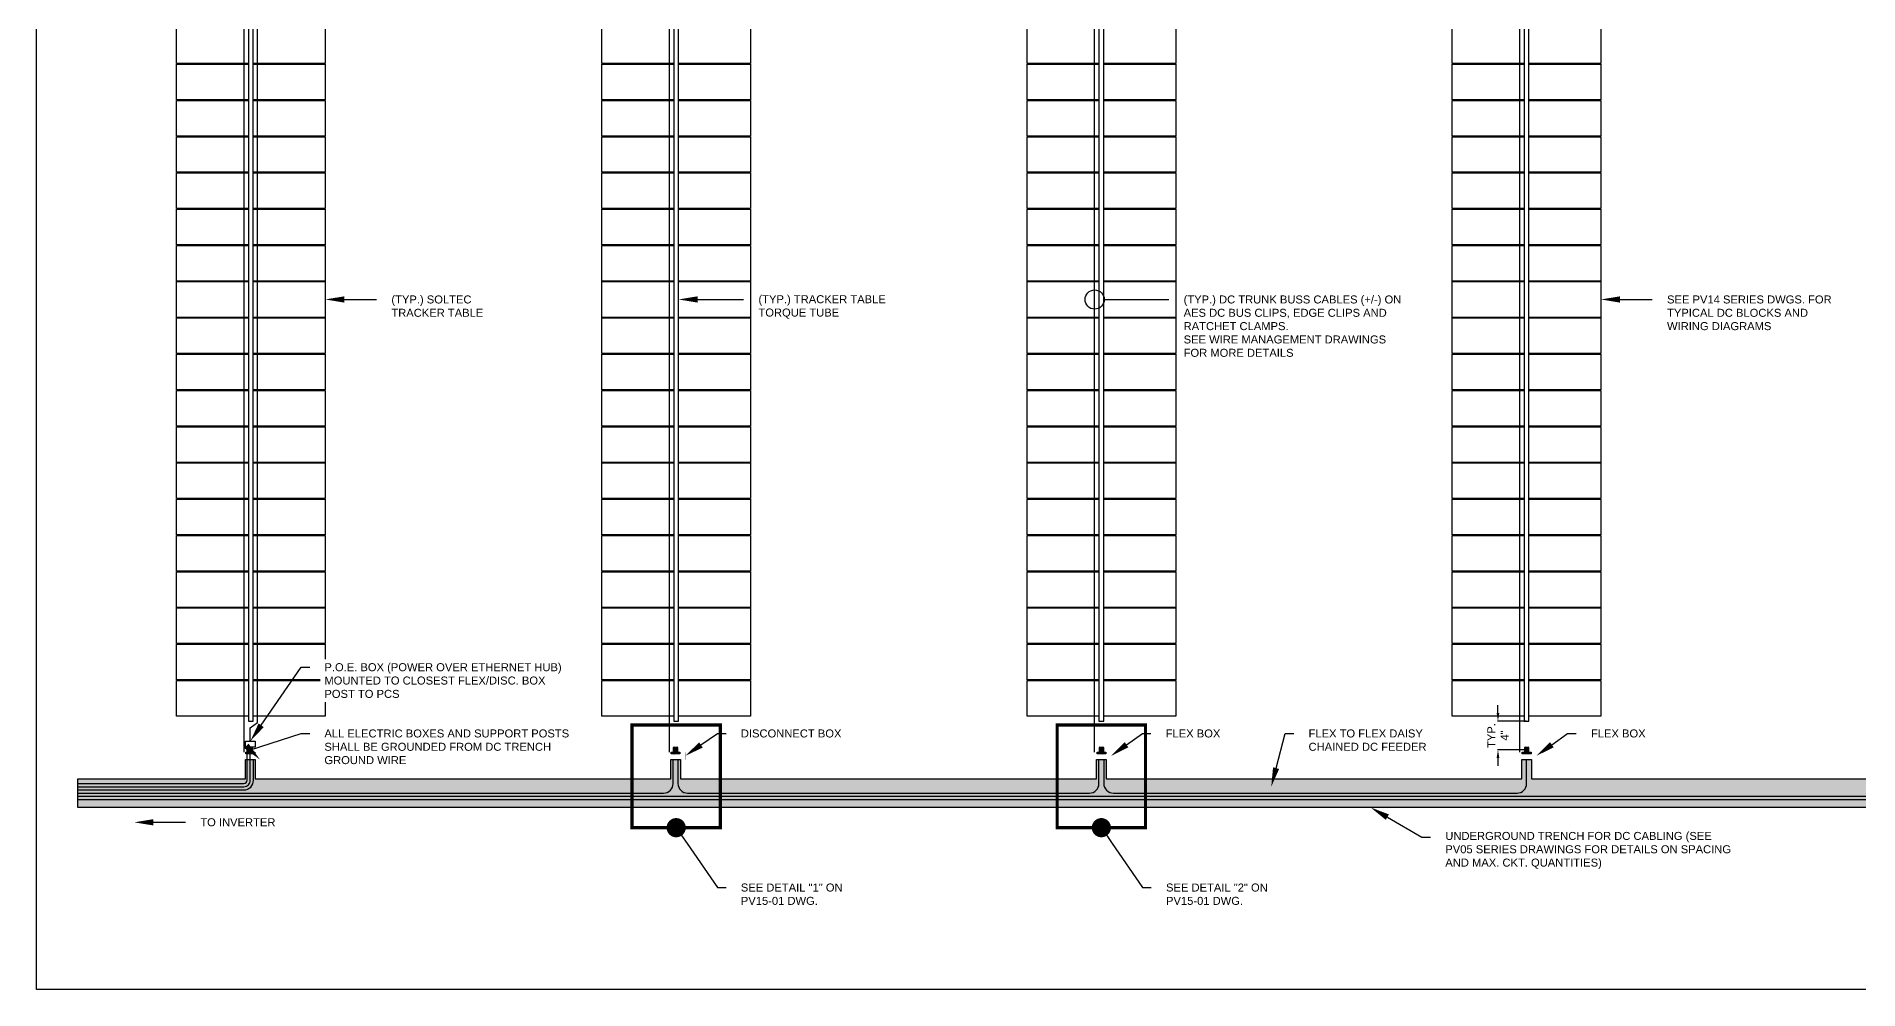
# Model space of a CAD drawing. Header units: feet. Extents: x -12372 to 90117, y -14865 to 4121.
# Drawn here: x 445.2 to 672.9, y -35.6 to 83.5 of the extents above; entities that cross this region are included whole.
import ezdxf
from ezdxf import colors
from ezdxf.entities.mleader import LeaderData, LeaderLine
from ezdxf.lldxf.tags import DXFTag
from ezdxf.math import Vec2, Vec3

# ---------------------------------------------------------------- set-up
doc = ezdxf.new("R2010")
doc.units = ezdxf.units.FT
doc.header["$MEASUREMENT"] = 0
doc.linetypes.add('PHANTOM2', pattern=[1.25, 0.625, -0.125, 0.125, -0.125, 0.125, -0.125])
for name, color, linetype in [('E-CABL-208V', 1, '208V_BRANCH'), ('E-CABL-CAT6', 120, 'CAT6_CABLE'), ('E-CABL-DF', 10, 'DF_CABLE'), ('E-CABL-DT', 30, 'DC TRUNK FEEDER'), ('E-CABL-FO-6_STND', 120, 'FIBER_OPTIC_6 STRAND'), ('E-COMB-BOX', 41, 'Continuous'), ('E-PWR-OVR-ENET', 30, 'Continuous'), ('E-TREN', 6, 'Continuous'), ('E-TREN-HATCH', 254, 'Continuous'), ('G-ANNO-TEXT', 1, 'Continuous'), ('G-DETL-LINE', 153, 'PHANTOM2'), ('G-TEXT', 7, 'Continuous'), ('PVcase PV Modules (full frames)', 142, 'Continuous'), ('S-BOLT', 93, 'Continuous'), ('S-STEL-ANGL', 3, 'Continuous')]:
    doc.layers.add(name, color=color, linetype=linetype)
doc.styles.add('NEI-A', font='arial.ttf')
doc.styles.get("Standard").update_dxf_attribs({"font": 'arial.ttf'})
doc.linetypes.add('208V_BRANCH', pattern='A,1,-0.2,["208V",Standard,S=0.1,R=0,X=-0.1,Y=-0.05],-0.3', length=1.5)
doc.linetypes.add('CAT6_CABLE', pattern='A,1,-0.12,["CAT6",Standard,S=0.1,R=0,X=-0.08,Y=-0.05],-0.3', length=1.42)
tags = doc.linetypes.add('DC TRUNK FEEDER', pattern='A,0.5,-0.2,["DT",Standard,S=0.1,R=0,X=-0.1,Y=-0.05],-0.2', length=0.9).pattern_tags.tags
tags[6] = DXFTag(74, 10)
doc.linetypes.add('DF_CABLE', pattern='A,1,-0.2,["DF",Standard,S=0.1,R=0,X=-0.1,Y=-0.05],-0.2', length=1.4)
doc.linetypes.add('FIBER_OPTIC_6 STRAND', pattern='A,0.2,-0.05,0,-0.05,0.2,-0.15,["FO",Standard,S=0.1,R=0,X=-0.04,Y=-0.05],-0.25,0.2,-0.05,0,-0.05', length=1.2)
doc.dimstyles.new('NEI-A', dxfattribs={"dimtxt": 0.1, "dimasz": 0.125, "dimexe": 0.0625, "dimexo": 0.0625, "dimgap": 0.0625, "dimtad": 0, "dimtih": 1, "dimtoh": 1, "dimdec": 4, "dimzin": 3, "dimdsep": 46, "dimlunit": 4, "dimtxsty": 'NEI-A', "dimcen": 0, "dimadec": 0, "dimazin": 0, "dimtfac": 0.75, "dimtdec": 4, "dimtofl": 0, "dimtmove": 0, "dimatfit": 3, "dimfxl": 1, "dimfrac": 1, "dimtolj": 1, "dimtzin": 0, "dimarcsym": 0})

# ---------------------------------------------------------------- blocks, each defined once
blk = doc.blocks.new('BracketAngle_BottomView')
for p, q in [((81.5, 214.5), (70.5, 214.5)), ((72.4, 214.5), (72.4, 214.4)), ((74.4, 214.5), (74.4, 214.4)), ((77.7, 214.5), (77.7, 214.4)), ((79.7, 214.5), (79.7, 214.4))]:
    blk.add_line(p, q)
for points in [[(70.5, 216.4), (81.5, 216.4), (81.5, 214.4), (70.5, 214.4)], [(71.7, 215.7), (71.9, 215.4), (71.7, 215.1), (71.4, 215.1), (71.2, 215.4), (71.4, 215.7)], [(80.4, 215.7), (80.2, 215.4), (80.4, 215.1), (80.7, 215.1), (80.9, 215.4), (80.7, 215.7)]]:
    blk.add_lwpolyline(points, close=True)
for centre in [(71.5, 215.4), (80.5, 215.4)]:
    blk.add_circle(centre, 0.2)
blk = doc.blocks.new('HT72-18X (2x39)')
for points in [[(49971.08, 17289.69), (49971.08, 17293.41), (49978.57, 17293.41), (49978.57, 17289.69), (49971.08, 17289.69)], [(49978.57, 17293.93), (49978.57, 17143.99), (49979.06, 17143.99), (49979.06, 17293.93), (49978.57, 17293.93)], [(49979.06, 17289.69), (49979.06, 17293.41), (49986.56, 17293.41), (49986.56, 17289.69), (49979.06, 17289.69)], [(49971.08, 17285.91), (49971.08, 17289.63), (49978.57, 17289.63), (49978.57, 17285.91), (49971.08, 17285.91)], [(49979.06, 17285.91), (49979.06, 17289.63), (49986.56, 17289.63), (49986.56, 17285.91), (49979.06, 17285.91)], [(49971.08, 17282.14), (49971.08, 17285.86), (49978.57, 17285.86), (49978.57, 17282.14), (49971.08, 17282.14)], [(49979.06, 17282.14), (49979.06, 17285.86), (49986.56, 17285.86), (49986.56, 17282.14), (49979.06, 17282.14)], [(49971.08, 17278.36), (49971.08, 17282.08), (49978.57, 17282.08), (49978.57, 17278.36), (49971.08, 17278.36)], [(49979.06, 17278.36), (49979.06, 17282.08), (49986.56, 17282.08), (49986.56, 17278.36), (49979.06, 17278.36)], [(49971.08, 17274.59), (49971.08, 17278.3), (49978.57, 17278.3), (49978.57, 17274.59), (49971.08, 17274.59)], [(49979.06, 17274.59), (49979.06, 17278.3), (49986.56, 17278.3), (49986.56, 17274.59), (49979.06, 17274.59)], [(49971.08, 17270.81), (49971.08, 17274.53), (49978.57, 17274.53), (49978.57, 17270.81), (49971.08, 17270.81)], [(49979.06, 17270.81), (49979.06, 17274.53), (49986.56, 17274.53), (49986.56, 17270.81), (49979.06, 17270.81)], [(49971.08, 17267.03), (49971.08, 17270.75), (49978.57, 17270.75), (49978.57, 17267.03), (49971.08, 17267.03)], [(49979.06, 17267.03), (49979.06, 17270.75), (49986.56, 17270.75), (49986.56, 17267.03), (49979.06, 17267.03)], [(49971.08, 17263.26), (49971.08, 17266.97), (49978.57, 17266.97), (49978.57, 17263.26), (49971.08, 17263.26)], [(49979.06, 17263.26), (49979.06, 17266.97), (49986.56, 17266.97), (49986.56, 17263.26), (49979.06, 17263.26)], [(49971.08, 17259.48), (49971.08, 17263.2), (49978.57, 17263.2), (49978.57, 17259.48), (49971.08, 17259.48)], [(49979.06, 17259.48), (49979.06, 17263.2), (49986.56, 17263.2), (49986.56, 17259.48), (49979.06, 17259.48)], [(49971.08, 17255.7), (49971.08, 17259.42), (49978.57, 17259.42), (49978.57, 17255.7), (49971.08, 17255.7)], [(49979.06, 17255.7), (49979.06, 17259.42), (49986.56, 17259.42), (49986.56, 17255.7), (49979.06, 17255.7)], [(49971.08, 17251.93), (49971.08, 17255.65), (49978.57, 17255.65), (49978.57, 17251.93), (49971.08, 17251.93)], [(49979.06, 17251.93), (49979.06, 17255.65), (49986.56, 17255.65), (49986.56, 17251.93), (49979.06, 17251.93)], [(49971.08, 17248.15), (49971.08, 17251.87), (49978.57, 17251.87), (49978.57, 17248.15), (49971.08, 17248.15)], [(49979.06, 17248.15), (49979.06, 17251.87), (49986.56, 17251.87), (49986.56, 17248.15), (49979.06, 17248.15)], [(49971.08, 17244.38), (49971.08, 17248.09), (49978.57, 17248.09), (49978.57, 17244.38), (49971.08, 17244.38)], [(49979.06, 17244.38), (49979.06, 17248.09), (49986.56, 17248.09), (49986.56, 17244.38), (49979.06, 17244.38)], [(49971.08, 17240.6), (49971.08, 17244.32), (49978.57, 17244.32), (49978.57, 17240.6), (49971.08, 17240.6)], [(49979.06, 17240.6), (49979.06, 17244.32), (49986.56, 17244.32), (49986.56, 17240.6), (49979.06, 17240.6)], [(49971.08, 17236.82), (49971.08, 17240.54), (49978.57, 17240.54), (49978.57, 17236.82), (49971.08, 17236.82)], [(49979.06, 17236.82), (49979.06, 17240.54), (49986.56, 17240.54), (49986.56, 17236.82), (49979.06, 17236.82)], [(49971.08, 17233.05), (49971.08, 17236.76), (49978.57, 17236.76), (49978.57, 17233.05), (49971.08, 17233.05)], [(49979.06, 17233.05), (49979.06, 17236.76), (49986.56, 17236.76), (49986.56, 17233.05), (49979.06, 17233.05)], [(49971.08, 17229.27), (49971.08, 17232.99), (49978.57, 17232.99), (49978.57, 17229.27), (49971.08, 17229.27)], [(49979.06, 17229.27), (49979.06, 17232.99), (49986.56, 17232.99), (49986.56, 17229.27), (49979.06, 17229.27)], [(49971.08, 17225.49), (49971.08, 17229.21), (49978.57, 17229.21), (49978.57, 17225.49), (49971.08, 17225.49)], [(49979.06, 17225.49), (49979.06, 17229.21), (49986.56, 17229.21), (49986.56, 17225.49), (49979.06, 17225.49)], [(49971.08, 17221.72), (49971.08, 17225.44), (49978.57, 17225.44), (49978.57, 17221.72), (49971.08, 17221.72)], [(49979.06, 17221.72), (49979.06, 17225.44), (49986.56, 17225.44), (49986.56, 17221.72), (49979.06, 17221.72)], [(49971.08, 17216.26), (49971.08, 17219.98), (49978.57, 17219.98), (49978.57, 17216.26), (49971.08, 17216.26)], [(49979.06, 17216.26), (49979.06, 17219.98), (49986.56, 17219.98), (49986.56, 17216.26), (49979.06, 17216.26)], [(49971.08, 17212.49), (49971.08, 17216.2), (49978.57, 17216.2), (49978.57, 17212.49), (49971.08, 17212.49)], [(49979.06, 17212.49), (49979.06, 17216.2), (49986.56, 17216.2), (49986.56, 17212.49), (49979.06, 17212.49)], [(49971.08, 17208.71), (49971.08, 17212.43), (49978.57, 17212.43), (49978.57, 17208.71), (49971.08, 17208.71)], [(49979.06, 17208.71), (49979.06, 17212.43), (49986.56, 17212.43), (49986.56, 17208.71), (49979.06, 17208.71)], [(49971.08, 17204.93), (49971.08, 17208.65), (49978.57, 17208.65), (49978.57, 17204.93), (49971.08, 17204.93)], [(49979.06, 17204.93), (49979.06, 17208.65), (49986.56, 17208.65), (49986.56, 17204.93), (49979.06, 17204.93)], [(49971.08, 17201.16), (49971.08, 17204.87), (49978.57, 17204.87), (49978.57, 17201.16), (49971.08, 17201.16)], [(49979.06, 17201.16), (49979.06, 17204.87), (49986.56, 17204.87), (49986.56, 17201.16), (49979.06, 17201.16)], [(49971.08, 17197.38), (49971.08, 17201.1), (49978.57, 17201.1), (49978.57, 17197.38), (49971.08, 17197.38)], [(49979.06, 17197.38), (49979.06, 17201.1), (49986.56, 17201.1), (49986.56, 17197.38), (49979.06, 17197.38)], [(49971.08, 17193.6), (49971.08, 17197.32), (49978.57, 17197.32), (49978.57, 17193.6), (49971.08, 17193.6)], [(49979.06, 17193.6), (49979.06, 17197.32), (49986.56, 17197.32), (49986.56, 17193.6), (49979.06, 17193.6)], [(49971.08, 17189.83), (49971.08, 17193.55), (49978.57, 17193.55), (49978.57, 17189.83), (49971.08, 17189.83)], [(49979.06, 17189.83), (49979.06, 17193.55), (49986.56, 17193.55), (49986.56, 17189.83), (49979.06, 17189.83)], [(49971.08, 17186.05), (49971.08, 17189.77), (49978.57, 17189.77), (49978.57, 17186.05), (49971.08, 17186.05)], [(49979.06, 17186.05), (49979.06, 17189.77), (49986.56, 17189.77), (49986.56, 17186.05), (49979.06, 17186.05)], [(49971.08, 17182.28), (49971.08, 17185.99), (49978.57, 17185.99), (49978.57, 17182.28), (49971.08, 17182.28)], [(49979.06, 17182.28), (49979.06, 17185.99), (49986.56, 17185.99), (49986.56, 17182.28), (49979.06, 17182.28)], [(49971.08, 17178.5), (49971.08, 17182.22), (49978.57, 17182.22), (49978.57, 17178.5), (49971.08, 17178.5)], [(49979.06, 17178.5), (49979.06, 17182.22), (49986.56, 17182.22), (49986.56, 17178.5), (49979.06, 17178.5)], [(49971.08, 17174.72), (49971.08, 17178.44), (49978.57, 17178.44), (49978.57, 17174.72), (49971.08, 17174.72)], [(49979.06, 17174.72), (49979.06, 17178.44), (49986.56, 17178.44), (49986.56, 17174.72), (49979.06, 17174.72)], [(49971.08, 17170.95), (49971.08, 17174.66), (49978.57, 17174.66), (49978.57, 17170.95), (49971.08, 17170.95)], [(49979.06, 17170.95), (49979.06, 17174.66), (49986.56, 17174.66), (49986.56, 17170.95), (49979.06, 17170.95)], [(49971.08, 17167.17), (49971.08, 17170.89), (49978.57, 17170.89), (49978.57, 17167.17), (49971.08, 17167.17)], [(49979.06, 17167.17), (49979.06, 17170.89), (49986.56, 17170.89), (49986.56, 17167.17), (49979.06, 17167.17)], [(49971.08, 17163.39), (49971.08, 17167.11), (49978.57, 17167.11), (49978.57, 17163.39), (49971.08, 17163.39)], [(49979.06, 17163.39), (49979.06, 17167.11), (49986.56, 17167.11), (49986.56, 17163.39), (49979.06, 17163.39)], [(49971.08, 17159.62), (49971.08, 17163.34), (49978.57, 17163.34), (49978.57, 17159.62), (49971.08, 17159.62)], [(49979.06, 17159.62), (49979.06, 17163.34), (49986.56, 17163.34), (49986.56, 17159.62), (49979.06, 17159.62)], [(49971.08, 17155.84), (49971.08, 17159.56), (49978.57, 17159.56), (49978.57, 17155.84), (49971.08, 17155.84)], [(49979.06, 17155.84), (49979.06, 17159.56), (49986.56, 17159.56), (49986.56, 17155.84), (49979.06, 17155.84)], [(49971.08, 17152.07), (49971.08, 17155.78), (49978.57, 17155.78), (49978.57, 17152.07), (49971.08, 17152.07)], [(49979.06, 17152.07), (49979.06, 17155.78), (49986.56, 17155.78), (49986.56, 17152.07), (49979.06, 17152.07)], [(49971.08, 17148.29), (49971.08, 17152.01), (49978.57, 17152.01), (49978.57, 17148.29), (49971.08, 17148.29)], [(49979.06, 17148.29), (49979.06, 17152.01), (49986.56, 17152.01), (49986.56, 17148.29), (49979.06, 17148.29)], [(49971.08, 17144.51), (49971.08, 17148.23), (49978.57, 17148.23), (49978.57, 17144.51), (49971.08, 17144.51)], [(49979.06, 17144.51), (49979.06, 17148.23), (49986.56, 17148.23), (49986.56, 17144.51), (49979.06, 17144.51)]]:
    blk.add_lwpolyline(points)
blk = doc.blocks.new('*D46')
at = {"layer": 'Defpoints', "color": 0, "transparency": 16777216}
for p in [(631.46, -2.07), (627.88, -5.67), (631.47, -5.67)]:
    blk.add_point(p, dxfattribs=at)
at = {"layer": 'G-ANNO-TEXT', "color": 0, "lineweight": -2, "transparency": 16777216}
for p, q in [((631.4, -2.07), (627.82, -2.07)), ((627.88, -1.07), (627.88, -0.07)), ((631.4, -5.67), (627.82, -5.67)), ((627.88, -6.67), (627.88, -7.67))]:
    blk.add_line(p, q, dxfattribs=at)
at = {"layer": 'G-ANNO-TEXT', "color": 0, "transparency": 16777216}
for points in [[(627.71, -1.07), (628.05, -1.07), (627.88, -2.07)], [(627.71, -6.67), (628.05, -6.67), (627.88, -5.67)]]:
    blk.add_solid(points, dxfattribs=at)
at = {"layer": 'G-ANNO-TEXT', "color": 0, "transparency": 16777216, "insert": (627.88, -3.87), "char_height": 1, "attachment_point": 5, "rotation": 90, "style": 'NEI-A'}
blk.add_mtext('\\A1;TYP.\\P4"', dxfattribs=at)
blk = doc.blocks.new('_DotBlank')
at = {"color": 0, "linetype": 'ByBlock', "lineweight": -2}
blk.add_line((-0.5, 0), (-1, 0), dxfattribs=at)
blk.add_circle((0, 0), 0.5, dxfattribs=at)
blk = doc.blocks.new('_Dot')
at = {"color": 0, "linetype": 'ByBlock', "lineweight": -2}
blk.add_line((-0.5, 0), (-1, 0), dxfattribs=at)
at = {"color": 0, "linetype": 'ByBlock', "const_width": 0.5}
blk.add_lwpolyline([(-0.25, 0, 1), (0.25, 0, 1)], format="xyb", close=True, dxfattribs=at)
blk = doc.blocks.new('*U43')
at = {"layer": 'Defpoints'}
blk.add_lwpolyline([(0, 20.5), (31.005, 20.5), (31.005, 0), (0, 0)], close=True, dxfattribs=at)

msp = doc.modelspace()

# ---------------------------------------------------------------- hatches: boundary and pattern name
at = {"layer": 'E-TREN-HATCH'}
h = msp.add_hatch(color=256, dxfattribs=at)
h.dxf.hatch_style = 1
h.paths.add_polyline_path([(776.86, -9.27), (738.33, -9.27), (738.33, -6.87), (737.13, -6.87), (737.13, -9.27), (685.19, -9.27), (685.19, -6.87), (683.99, -6.87), (683.99, -9.27), (632.06, -9.27), (632.06, -6.87), (630.86, -6.87), (630.86, -9.27), (578.92, -9.27), (578.92, -6.87), (577.72, -6.87), (577.72, -9.27), (525.71, -9.27), (525.71, -6.87), (524.51, -6.87), (524.51, -9.27), (472.57, -9.27), (472.57, -6.87), (471.37, -6.87), (471.37, -9.27), (450.41, -9.27), (450.41, -12.87), (776.86, -12.87)])
at = {"layer": 'S-BOLT'}
h = msp.add_hatch(dxfattribs=at)
h.set_pattern_fill('ANSI31', color=256, scale=0.1)
h.set_pattern_definition([(45, (469.82329, -12.7723), (-0.008838835, 0.008838835), [])])
h.paths.add_polyline_path([(472.22, -5.63), (472.17, -5.63), (472.17, -5.96), (472.22, -5.96)])
h.paths.add_polyline_path([(472.22, -6.04), (472.17, -6.04), (472.17, -6.15), (472.22, -6.15)])
h.paths.add_polyline_path([(471.78, -6.04), (471.73, -6.04), (471.73, -6.15), (471.78, -6.15)])
h.paths.add_polyline_path([(471.73, -5.63), (471.73, -5.96), (471.78, -5.96), (471.78, -5.63)])
h = msp.add_hatch(dxfattribs=at)
h.set_pattern_fill('ANSI31', color=256, scale=0.1)
h.set_pattern_definition([(45, (522.95929, -12.7723), (-0.008838835, 0.008838835), [])])
h.paths.add_polyline_path([(525.35, -5.63), (525.3, -5.63), (525.3, -5.96), (525.35, -5.96)])
h.paths.add_polyline_path([(525.35, -6.04), (525.3, -6.04), (525.3, -6.15), (525.35, -6.15)])
h.paths.add_polyline_path([(524.92, -6.04), (524.87, -6.04), (524.87, -6.15), (524.92, -6.15)])
h.paths.add_polyline_path([(524.87, -5.63), (524.87, -5.96), (524.92, -5.96), (524.92, -5.63)])
h = msp.add_hatch(dxfattribs=at)
h.set_pattern_fill('ANSI31', color=256, scale=0.1)
h.set_pattern_definition([(45, (576.172926, -12.7723), (-0.008838835, 0.008838835), [])])
h.paths.add_polyline_path([(578.57, -5.63), (578.52, -5.63), (578.52, -5.96), (578.57, -5.96)])
h.paths.add_polyline_path([(578.57, -6.04), (578.52, -6.04), (578.52, -6.15), (578.57, -6.15)])
h.paths.add_polyline_path([(578.13, -6.04), (578.08, -6.04), (578.08, -6.15), (578.13, -6.15)])
h.paths.add_polyline_path([(578.08, -5.63), (578.08, -5.96), (578.13, -5.96), (578.13, -5.63)])
h = msp.add_hatch(dxfattribs=at)
h.set_pattern_fill('ANSI31', color=256, scale=0.1)
h.set_pattern_definition([(45, (629.308926, -12.7723), (-0.008838835, 0.008838835), [])])
h.paths.add_polyline_path([(631.7, -5.63), (631.65, -5.63), (631.65, -5.96), (631.7, -5.96)])
h.paths.add_polyline_path([(631.7, -6.04), (631.65, -6.04), (631.65, -6.15), (631.7, -6.15)])
h.paths.add_polyline_path([(631.27, -6.04), (631.22, -6.04), (631.22, -6.15), (631.27, -6.15)])
h.paths.add_polyline_path([(631.22, -5.63), (631.22, -5.96), (631.27, -5.96), (631.27, -5.63)])

# ---------------------------------------------------------------- linework, layer by layer
at = {"layer": 'E-CABL-208V', "flags": 128}
msp.add_lwpolyline([(450.41, -9.87), (471.17, -9.87, 0.414214), (471.57, -9.47), (471.57, -5.32)], format="xyb", dxfattribs=at)
at = {"layer": 'E-CABL-DF', "ltscale": 0.5, "flags": 128}
for points in [[(450.41, -11.07), (523.61, -11.07, 0.414214), (524.81, -9.87), (524.81, -6.87)], [(450.41, -10.67), (471.17, -10.67, 0.414214), (472.37, -9.47), (472.37, -6.87)]]:
    msp.add_lwpolyline(points, format="xyb", dxfattribs=at)
at = {"layer": 'E-CABL-DT'}
for points in [[(471.21, -5.97), (471.21, 177.23)], [(524.35, -5.97), (524.35, 177.23)], [(577.48, -5.97), (577.48, 177.23)], [(630.62, -5.97), (630.62, 177.23)]]:
    msp.add_lwpolyline(points, dxfattribs=at)
at = {"layer": 'E-CABL-FO-6_STND', "ltscale": 0.85, "flags": 128}
msp.add_lwpolyline([(450.41, -10.27), (471.17, -10.27, 0.414214), (471.97, -9.47), (471.97, -5.32)], format="xyb", dxfattribs=at)
at = {"layer": 'E-COMB-BOX', "const_width": 0.005}
for points in [[(470.77, -5.97), (470.77, -6.87), (473.17, -6.87), (473.17, -5.97)], [(473.17, -5.97), (470.77, -5.97)], [(470.77, -6.77), (473.17, -6.77)], [(523.91, -5.97), (523.91, -6.87), (526.31, -6.87), (526.31, -5.97)], [(526.31, -5.97), (523.91, -5.97)], [(523.91, -6.77), (526.31, -6.77)], [(577.12, -5.97), (577.12, -6.87), (579.52, -6.87), (579.52, -5.97)], [(579.52, -5.97), (577.12, -5.97)], [(577.12, -6.77), (579.52, -6.77)], [(630.26, -5.97), (630.26, -6.87), (632.66, -6.87), (632.66, -5.97)], [(632.66, -5.97), (630.26, -5.97)], [(630.26, -6.77), (632.66, -6.77)]]:
    msp.add_lwpolyline(points, dxfattribs=at)
at = {"layer": 'E-TREN'}
msp.add_lwpolyline([(776.86, -12.87), (450.41, -12.87), (450.41, -9.27), (471.37, -9.27), (471.37, -6.87), (472.57, -6.87), (472.57, -9.27), (524.51, -9.27), (524.51, -6.87), (525.71, -6.87), (525.71, -9.27), (577.72, -9.27), (577.72, -6.87), (578.92, -6.87), (578.92, -9.27), (630.86, -9.27), (630.86, -6.87), (632.06, -6.87), (632.06, -9.27), (683.99, -9.27)], dxfattribs=at)
at = {"layer": 'G-TEXT', "flags": 128}
for points in [[(471.79, -5.96), (472.16, -5.96), (472.16, -5.94), (472, -5.94, -0.414214), (471.98, -5.92), (471.98, -5.41, -0.414214), (472, -5.39), (472.16, -5.39), (472.16, -5.37), (471.79, -5.37), (471.79, -5.39), (471.94, -5.39, -0.414214), (471.97, -5.41), (471.97, -5.92, -0.414214), (471.94, -5.94), (471.79, -5.94), (471.79, -5.96)], [(524.92, -5.96), (525.3, -5.96), (525.3, -5.94), (525.14, -5.94, -0.414214), (525.12, -5.92), (525.12, -5.41, -0.414214), (525.14, -5.39), (525.3, -5.39), (525.3, -5.37), (524.92, -5.37), (524.92, -5.39), (525.08, -5.39, -0.414214), (525.1, -5.41), (525.1, -5.92, -0.414214), (525.08, -5.94), (524.92, -5.94), (524.92, -5.96)], [(578.14, -5.96), (578.51, -5.96), (578.51, -5.94), (578.35, -5.94, -0.414214), (578.33, -5.92), (578.33, -5.41, -0.414214), (578.35, -5.39), (578.51, -5.39), (578.51, -5.37), (578.14, -5.37), (578.14, -5.39), (578.29, -5.39, -0.414214), (578.32, -5.41), (578.32, -5.92, -0.414214), (578.29, -5.94), (578.14, -5.94), (578.14, -5.96)], [(631.27, -5.96), (631.65, -5.96), (631.65, -5.94), (631.49, -5.94, -0.414214), (631.47, -5.92), (631.47, -5.41, -0.414214), (631.49, -5.39), (631.65, -5.39), (631.65, -5.37), (631.27, -5.37), (631.27, -5.39), (631.43, -5.39, -0.414214), (631.45, -5.41), (631.45, -5.92, -0.414214), (631.43, -5.94), (631.27, -5.94), (631.27, -5.96)]]:
    msp.add_lwpolyline(points, format="xyb", dxfattribs=at)
at = {"layer": 'S-BOLT'}
for p, q in [((471.68, -6.01), (471.68, -5.97)), ((471.69, -6.04), (471.69, -6.01)), ((471.82, -6.04), (471.69, -6.04)), ((471.75, -6.01), (471.77, -5.99)), ((471.77, -6.01), (471.78, -5.99)), ((471.78, -5.32), (472.17, -5.32)), ((471.78, -5.37), (472.17, -5.37)), ((471.82, -6.04), (471.82, -6.01)), ((472.11, -6.01), (472.11, -5.97)), ((472.13, -6.04), (472.13, -6.01)), ((472.25, -6.04), (472.13, -6.04)), ((472.19, -6.01), (472.21, -5.99)), ((472.21, -6.01), (472.22, -5.99)), ((472.25, -6.04), (472.25, -6.01)), ((524.81, -6.01), (524.81, -5.97)), ((524.83, -6.04), (524.83, -6.01)), ((524.95, -6.04), (524.83, -6.04)), ((524.89, -6.01), (524.91, -5.99)), ((524.91, -6.01), (524.92, -5.99)), ((524.92, -5.32), (525.3, -5.32)), ((524.92, -5.37), (525.3, -5.37)), ((524.95, -6.04), (524.95, -6.01)), ((525.25, -6.01), (525.25, -5.97)), ((525.27, -6.04), (525.27, -6.01)), ((525.39, -6.04), (525.27, -6.04)), ((525.33, -6.01), (525.34, -5.99)), ((525.34, -6.01), (525.36, -5.99)), ((525.39, -6.04), (525.39, -6.01)), ((578.03, -6.01), (578.03, -5.97)), ((578.04, -6.04), (578.04, -6.01)), ((578.17, -6.04), (578.04, -6.04)), ((578.1, -6.01), (578.12, -5.99)), ((578.12, -6.01), (578.13, -5.99)), ((578.13, -5.32), (578.52, -5.32)), ((578.13, -5.37), (578.52, -5.37)), ((578.17, -6.04), (578.17, -6.01)), ((578.46, -6.01), (578.46, -5.97)), ((578.48, -6.04), (578.48, -6.01)), ((578.6, -6.04), (578.48, -6.04)), ((578.54, -6.01), (578.56, -5.99)), ((578.56, -6.01), (578.57, -5.99)), ((578.6, -6.04), (578.6, -6.01)), ((631.16, -6.01), (631.16, -5.97)), ((631.18, -6.04), (631.18, -6.01)), ((631.3, -6.04), (631.18, -6.04)), ((631.24, -6.01), (631.26, -5.99)), ((631.25, -6.01), (631.27, -5.99)), ((631.27, -5.32), (631.65, -5.32)), ((631.27, -5.37), (631.65, -5.37)), ((631.3, -6.04), (631.3, -6.01)), ((631.6, -6.01), (631.6, -5.97)), ((631.62, -6.04), (631.62, -6.01)), ((631.74, -6.04), (631.62, -6.04)), ((631.68, -6.01), (631.69, -5.99)), ((631.69, -6.01), (631.71, -5.99)), ((631.74, -6.04), (631.74, -6.01))]:
    msp.add_line(p, q, dxfattribs=at)
for points in [[(471.68, -5.97), (471.83, -5.97)], [(471.83, -5.97), (471.83, -6.01), (471.68, -6.01)], [(471.68, -5.99), (471.83, -5.99)], [(471.78, -5.37), (471.78, -5.96), (471.73, -5.96), (471.73, -5.37)], [(471.73, -5.63), (471.78, -5.63)], [(471.78, -6.04), (471.78, -6.15), (471.73, -6.15), (471.73, -6.04)], [(472.11, -5.97), (472.27, -5.97)], [(472.27, -5.97), (472.27, -6.01), (472.11, -6.01)], [(472.11, -5.99), (472.27, -5.99)], [(472.22, -5.37), (472.22, -5.96), (472.17, -5.96), (472.17, -5.37)], [(472.17, -5.63), (472.22, -5.63)], [(472.22, -6.04), (472.22, -6.15), (472.17, -6.15), (472.17, -6.04)], [(524.81, -5.97), (524.97, -5.97)], [(524.97, -5.97), (524.97, -6.01), (524.81, -6.01)], [(524.81, -5.99), (524.97, -5.99)], [(524.92, -5.37), (524.92, -5.96), (524.87, -5.96), (524.87, -5.37)], [(524.87, -5.63), (524.92, -5.63)], [(524.92, -6.04), (524.92, -6.15), (524.87, -6.15), (524.87, -6.04)], [(525.25, -5.97), (525.41, -5.97)], [(525.41, -5.97), (525.41, -6.01), (525.25, -6.01)], [(525.25, -5.99), (525.41, -5.99)], [(525.35, -5.37), (525.35, -5.96), (525.3, -5.96), (525.3, -5.37)], [(525.3, -5.63), (525.35, -5.63)], [(525.35, -6.04), (525.35, -6.15), (525.3, -6.15), (525.3, -6.04)], [(578.03, -5.97), (578.18, -5.97)], [(578.18, -5.97), (578.18, -6.01), (578.03, -6.01)], [(578.03, -5.99), (578.18, -5.99)], [(578.13, -5.37), (578.13, -5.96), (578.08, -5.96), (578.08, -5.37)], [(578.08, -5.63), (578.13, -5.63)], [(578.13, -6.04), (578.13, -6.15), (578.08, -6.15), (578.08, -6.04)], [(578.46, -5.97), (578.62, -5.97)], [(578.62, -5.97), (578.62, -6.01), (578.46, -6.01)], [(578.46, -5.99), (578.62, -5.99)], [(578.57, -5.37), (578.57, -5.96), (578.52, -5.96), (578.52, -5.37)], [(578.52, -5.63), (578.57, -5.63)], [(578.57, -6.04), (578.57, -6.15), (578.52, -6.15), (578.52, -6.04)], [(631.16, -5.97), (631.32, -5.97)], [(631.32, -5.97), (631.32, -6.01), (631.16, -6.01)], [(631.16, -5.99), (631.32, -5.99)], [(631.27, -5.37), (631.27, -5.96), (631.22, -5.96), (631.22, -5.37)], [(631.22, -5.63), (631.27, -5.63)], [(631.27, -6.04), (631.27, -6.15), (631.22, -6.15), (631.22, -6.04)], [(631.6, -5.97), (631.76, -5.97)], [(631.76, -5.97), (631.76, -6.01), (631.6, -6.01)], [(631.6, -5.99), (631.76, -5.99)], [(631.7, -5.37), (631.7, -5.96), (631.65, -5.96), (631.65, -5.37)], [(631.65, -5.63), (631.7, -5.63)], [(631.7, -6.04), (631.7, -6.15), (631.65, -6.15), (631.65, -6.04)]]:
    msp.add_lwpolyline(points, dxfattribs=at)
for centre, start, end in [((471.78, -5.37), 90, 180), ((472.17, -5.37), 0, 90), ((524.92, -5.37), 90, 180), ((525.3, -5.37), 0, 90), ((578.13, -5.37), 90, 180), ((578.52, -5.37), 0, 90), ((631.27, -5.37), 90, 180), ((631.65, -5.37), 0, 90)]:
    msp.add_arc(centre, 0.05, start, end, dxfattribs=at)

# ---------------------------------------------------------------- block references
at = {"layer": 'PVcase PV Modules (full frames)', "color": 144, "true_color": 0x007ca5, "xscale": 1.2, "yscale": 1.2, "zscale": 1.2}
for p in [(-59502.53, -20574.86), (-59449.4, -20574.86), (-59396.26, -20574.86), (-59343.12, -20574.86)]:
    msp.add_blockref('HT72-18X (2x39)', p, dxfattribs=at)
at = {"layer": 'S-STEL-ANGL', "xscale": 0.1, "yscale": 0.1, "zscale": 0.1, "rotation": 180}
for p in [(479.58, 15.48), (532.71, 15.48), (585.93, 15.48), (639.06, 15.48)]:
    msp.add_blockref('BracketAngle_BottomView', p, dxfattribs=at)

# ---------------------------------------------------------------- dimensions: what is measured, and where the dimension line sits
at = {"layer": 'G-ANNO-TEXT'}
dim = msp.add_linear_dim(base=(627.88, -5.67), p1=(631.46, -2.07), p2=(631.47, -5.67), angle=90, text='TYP.\\P<>', dimstyle='NEI-A', override={"dimtxt": 1, "dimasz": 1, "dimdec": 0}, dxfattribs=at)
dim.commit()
dim.dimension.update_dxf_attribs({"geometry": '*D46', "text_midpoint": (627.88, -3.87), "dimtype": 160, "text_rotation": 90})

# ---------------------------------------------------------------- next in the draw order: leaders
ml = msp.add_multileader_mtext('Standard', dxfattribs=at)
ml.set_content('\\pxql,t3.00005;(TYP.) SOLTEC TRACKER TABLE', color=256, style='NEI-A')
ml.set_leader_properties()
ml.build(insert=Vec2(0, 0))
ml.multileader.update_dxf_attribs({"dogleg_length": 3.07, "arrow_head_size": 2.4})
ctx = ml.context
ctx.base_point, ctx.char_height, ctx.arrow_head_size, ctx.landing_gap_size, ctx.plane_origin = Vec3(487.76, 50.64), 1, 2.4, 1.84, Vec3(1430.63, -605.47)
notes = []
notes.append((ctx, [(0, (1, 1, 0), (486.68, 50.64), (1, 0), 1.08, [(1, [(481.34, 50.64)], 0, [])])]))
ctx.mtext.insert, ctx.mtext.width, ctx.mtext.flow_direction = Vec3(489.6, 51.14), 13.7089, 5
ctx.mtext.has_bg_fill, ctx.mtext.bg_color, ctx.mtext.bg_scale_factor, ctx.mtext.bg_transparency, ctx.mtext.use_window_bg_color = 1, -1073741824, 1.5, 0, 1
ml = msp.add_multileader_mtext('Standard', dxfattribs=at)
ml.set_content('\\pxql,t3.00005;(TYP.) TRACKER TABLE TORQUE TUBE', color=256, style='NEI-A')
ml.set_leader_properties()
ml.build(insert=Vec2(0, 0))
ml.multileader.update_dxf_attribs({"dogleg_length": 3.07, "arrow_head_size": 2.4})
ctx = ml.context
ctx.base_point, ctx.char_height, ctx.arrow_head_size, ctx.landing_gap_size, ctx.plane_origin = Vec3(533.62, 50.64), 1, 2.4, 1.84, Vec3(1476.5, -605.47)
notes.append((ctx, [(0, (1, 1, 0), (532.54, 50.64), (1, 0), 1.08, [(1, [(525.48, 50.64)], 0, [])])]))
ctx.mtext.insert, ctx.mtext.width, ctx.mtext.flow_direction = Vec3(535.47, 51.17), 19.0172, 5
ctx.mtext.has_bg_fill, ctx.mtext.bg_color, ctx.mtext.bg_scale_factor, ctx.mtext.bg_transparency, ctx.mtext.use_window_bg_color = 1, -1073741824, 1.5, 0, 1
ml = msp.add_multileader_mtext('Standard', dxfattribs=at)
ml.set_content('\\pxql,t3.00005;(TYP.) DC TRUNK BUSS CABLES (+/-) ON AES DC BUS CLIPS, EDGE CLIPS AND RATCHET CLAMPS.\\PSEE WIRE MANAGEMENT DRAWINGS FOR MORE DETAILS', color=256, style='NEI-A')
ml.set_leader_properties()
ml.set_arrow_properties(name='DOTBLANK')
ml.build(insert=Vec2(0, 0))
ml.multileader.update_dxf_attribs({"dogleg_length": 3.07, "arrow_head_size": 2.4})
ctx = ml.context
ctx.base_point, ctx.char_height, ctx.arrow_head_size, ctx.landing_gap_size, ctx.plane_origin = Vec3(586.76, 50.64), 1, 2.4, 1.84, Vec3(1529.63, -605.47)
notes.append((ctx, [(0, (1, 1, 0), (585.68, 50.64), (1, 0), 1.08, [(1, [(577.48, 50.63)], 0, [])])]))
ctx.mtext.insert, ctx.mtext.width, ctx.mtext.flow_direction = Vec3(588.6, 51.14), 27.6349, 5
ctx.mtext.has_bg_fill, ctx.mtext.bg_color, ctx.mtext.bg_scale_factor, ctx.mtext.bg_transparency, ctx.mtext.use_window_bg_color = 1, -1073741824, 1.5, 0, 1
ml = msp.add_multileader_mtext('Standard', dxfattribs=at)
ml.set_content('\\pxql,t3.00005;SEE PV14 SERIES DWGS. FOR TYPICAL DC BLOCKS AND WIRING DIAGRAMS ', color=256, style='NEI-A')
ml.set_leader_properties()
ml.build(insert=Vec2(0, 0))
ml.multileader.update_dxf_attribs({"dogleg_length": 3.07, "arrow_head_size": 2.4})
ctx = ml.context
ctx.base_point, ctx.char_height, ctx.arrow_head_size, ctx.landing_gap_size, ctx.plane_origin = Vec3(647.16, 50.64), 1, 2.4, 1.84, Vec3(1590.04, -605.47)
notes.append((ctx, [(0, (1, 1, 0), (646.08, 50.64), (1, 0), 1.08, [(1, [(640.75, 50.64)], 0, [])])]))
ctx.mtext.insert, ctx.mtext.width, ctx.mtext.flow_direction = Vec3(649.01, 51.14), 21.0701, 5
ctx.mtext.has_bg_fill, ctx.mtext.bg_color, ctx.mtext.bg_scale_factor, ctx.mtext.bg_transparency, ctx.mtext.use_window_bg_color = 1, -1073741824, 1.5, 0, 1
ml = msp.add_multileader_mtext('Standard', dxfattribs=at)
ml.set_content('\\pxql,t3.00005;DISCONNECT BOX', color=256, style='NEI-A')
ml.set_leader_properties()
ml.build(insert=Vec2(0, 0))
ml.multileader.update_dxf_attribs({"dogleg_length": 3.07, "arrow_head_size": 2.4})
ctx = ml.context
ctx.base_point, ctx.char_height, ctx.arrow_head_size, ctx.landing_gap_size, ctx.plane_origin = Vec3(531.43, -3.62), 1, 2.4, 1.84, Vec3(1490.39, -669.19)
notes.append((ctx, [(0, (1, 1, 0), (530.35, -3.62), (1, 0), 1.08, [(1, [(526.31, -6.42)], 0, [])])]))
ctx.mtext.insert, ctx.mtext.width, ctx.mtext.flow_direction = Vec3(533.27, -3.11), 15.0906, 5
ctx.mtext.has_bg_fill, ctx.mtext.bg_color, ctx.mtext.bg_scale_factor, ctx.mtext.bg_transparency, ctx.mtext.use_window_bg_color = 1, -1073741824, 1.5, 0, 1
ml = msp.add_multileader_mtext('Standard', dxfattribs=at)
ml.set_content('\\pxql,t3.00005;FLEX BOX', color=256, style='NEI-A')
ml.set_leader_properties()
ml.build(insert=Vec2(0, 0))
ml.multileader.update_dxf_attribs({"dogleg_length": 3.07, "arrow_head_size": 2.4})
ctx = ml.context
ctx.base_point, ctx.char_height, ctx.arrow_head_size, ctx.landing_gap_size, ctx.plane_origin = Vec3(584.52, -3.62), 1, 2.4, 1.84, Vec3(1543.6, -669.19)
notes.append((ctx, [(0, (1, 1, 0), (583.44, -3.62), (1, 0), 1.08, [(1, [(579.52, -6.42)], 0, [])])]))
ctx.mtext.insert, ctx.mtext.width, ctx.mtext.flow_direction = Vec3(586.36, -3.11), 8.2, 5
ctx.mtext.has_bg_fill, ctx.mtext.bg_color, ctx.mtext.bg_scale_factor, ctx.mtext.bg_transparency, ctx.mtext.use_window_bg_color = 1, -1073741824, 1.5, 0, 1
ml = msp.add_multileader_mtext('Standard', dxfattribs=at)
ml.set_content('\\pxql,t3.00005;TO INVERTER', color=256, style='NEI-A')
ml.set_leader_properties()
ml.build(insert=Vec2(0, 0))
ml.multileader.update_dxf_attribs({"dogleg_length": 3.07, "arrow_head_size": 2.4})
ctx = ml.context
ctx.base_point, ctx.char_height, ctx.arrow_head_size, ctx.landing_gap_size, ctx.plane_origin = Vec3(463.88, -14.72), 1, 2.4, 1.84, Vec3(1406.75, -670.82)
notes.append((ctx, [(0, (1, 1, 0), (462.8, -14.72), (1, 0), 1.08, [(1, [(457.47, -14.72)], 0, [])])]))
ctx.mtext.insert, ctx.mtext.width, ctx.mtext.flow_direction = Vec3(465.72, -14.21), 11.2606, 5
ctx.mtext.has_bg_fill, ctx.mtext.bg_color, ctx.mtext.bg_scale_factor, ctx.mtext.bg_transparency, ctx.mtext.use_window_bg_color = 1, -1073741824, 1.5, 0, 1
for ctx, leaders in notes:
    for number, flags, end, landing, length, lines in leaders:
        leader = LeaderData()
        leader.index, (leader.has_last_leader_line, leader.has_dogleg_vector, leader.attachment_direction) = number, flags
        leader.last_leader_point, leader.dogleg_vector, leader.dogleg_length = Vec3(end), Vec3(landing), length
        for number, points, colour, breaks in lines:
            line = LeaderLine()
            line.index, line.vertices, line.color, line.breaks = number, Vec3.list(points), colors.encode_raw_color(colour), breaks
            leader.lines.append(line)
        ctx.leaders.append(leader)

# ---------------------------------------------------------------- next in the draw order: linework, layer by layer
at = {"layer": 'E-CABL-DF', "ltscale": 0.5, "flags": 128}
for points in [[(450.41, -11.87), (736.83, -11.87, 0.414214), (738.03, -10.67), (738.03, -6.87)], [(450.41, -11.47), (683.09, -11.47, 0.414214), (684.29, -10.27), (684.29, -6.87)], [(525.41, -6.87), (525.41, -9.87, 0.414214), (526.61, -11.07), (576.82, -11.07, 0.414214), (578.02, -9.87), (578.02, -6.87)], [(578.62, -6.87), (578.62, -9.87, 0.414214), (579.82, -11.07), (630.26, -11.07, 0.414214), (631.46, -9.87), (631.46, -6.87)]]:
    msp.add_lwpolyline(points, format="xyb", dxfattribs=at)
at = {"layer": 'G-DETL-LINE', "const_width": 0.4}
for points in [[(519.67, -2.55), (530.71, -2.55), (530.71, -15.39), (519.67, -15.39)], [(572.8, -2.55), (583.84, -2.55), (583.84, -15.39), (572.8, -15.39)]]:
    msp.add_lwpolyline(points, close=True, dxfattribs=at)

# ---------------------------------------------------------------- next in the draw order: leaders
at = {"layer": 'G-ANNO-TEXT'}
ml = msp.add_multileader_mtext('Standard', dxfattribs=at)
ml.set_content('\\pxql,t3.00005;ALL ELECTRIC BOXES AND SUPPORT POSTS SHALL BE GROUNDED FROM DC TRENCH GROUND WIRE', color=256, style='NEI-A')
ml.set_leader_properties()
ml.build(insert=Vec2(0, 0))
ml.multileader.update_dxf_attribs({"dogleg_length": 3.07, "arrow_head_size": 2.4})
ctx = ml.context
ctx.base_point, ctx.char_height, ctx.arrow_head_size, ctx.landing_gap_size, ctx.plane_origin = Vec3(479.39, -3.62), 1, 2.4, 1.84, Vec3(1438.35, -669.19)
notes = []
notes.append((ctx, [(0, (1, 1, 0), (478.31, -3.62), (1, 0), 1.08, [(0, [(473.17, -6.87), (471.98, -5.67)], 0, [])])]))
ctx.mtext.insert, ctx.mtext.width, ctx.mtext.flow_direction = Vec3(481.23, -3.11), 30.5342, 5
ctx.mtext.has_bg_fill, ctx.mtext.bg_color, ctx.mtext.bg_scale_factor, ctx.mtext.bg_transparency, ctx.mtext.use_window_bg_color = 1, -1073741824, 1.5, 0, 1
ml = msp.add_multileader_mtext('Standard', dxfattribs=at)
ml.set_content('\\pxql,t3.00005;FLEX TO FLEX DAISY CHAINED DC FEEDER', color=256, style='NEI-A')
ml.set_leader_properties()
ml.build(insert=Vec2(0, 0))
ml.multileader.update_dxf_attribs({"dogleg_length": 3.07, "arrow_head_size": 2.4})
ctx = ml.context
ctx.base_point, ctx.char_height, ctx.arrow_head_size, ctx.landing_gap_size, ctx.plane_origin = Vec3(602.36, -3.62), 1, 2.4, 1.84, Vec3(1561.58, -684.84)
notes.append((ctx, [(0, (1, 1, 0), (601.28, -3.62), (1, 0), 1.08, [(1, [(599.55, -10.27)], 0, [])])]))
ctx.mtext.insert, ctx.mtext.width, ctx.mtext.flow_direction = Vec3(604.21, -3.11), 17.6879, 5
ctx.mtext.has_bg_fill, ctx.mtext.bg_color, ctx.mtext.bg_scale_factor, ctx.mtext.bg_transparency, ctx.mtext.use_window_bg_color = 1, -1073741824, 1.5, 0, 1
ml = msp.add_multileader_mtext('Standard', dxfattribs=at)
ml.set_content('\\pxql,t3.00005;FLEX BOX', color=256, style='NEI-A')
ml.set_leader_properties()
ml.build(insert=Vec2(0, 0))
ml.multileader.update_dxf_attribs({"dogleg_length": 3.07, "arrow_head_size": 2.4})
ctx = ml.context
ctx.base_point, ctx.char_height, ctx.arrow_head_size, ctx.landing_gap_size, ctx.plane_origin = Vec3(637.66, -3.62), 1, 2.4, 1.84, Vec3(1596.74, -669.19)
notes.append((ctx, [(0, (1, 1, 0), (636.58, -3.62), (1, 0), 1.08, [(1, [(632.66, -6.42)], 0, [])])]))
ctx.mtext.insert, ctx.mtext.width, ctx.mtext.flow_direction = Vec3(639.5, -3.11), 8.2, 5
ctx.mtext.has_bg_fill, ctx.mtext.bg_color, ctx.mtext.bg_scale_factor, ctx.mtext.bg_transparency, ctx.mtext.use_window_bg_color = 1, -1073741824, 1.5, 0, 1
ml = msp.add_multileader_mtext('Standard', dxfattribs=at)
ml.set_content('\\pxql,t3.00005;UNDERGROUND TRENCH FOR DC CABLING (SEE PV05 SERIES DRAWINGS FOR DETAILS ON SPACING AND MAX. CKT. QUANTITIES)', color=256, style='NEI-A')
ml.set_leader_properties()
ml.build(insert=Vec2(0, 0))
ml.multileader.update_dxf_attribs({"dogleg_length": 3.07, "arrow_head_size": 2.4})
ctx = ml.context
ctx.base_point, ctx.char_height, ctx.arrow_head_size, ctx.landing_gap_size, ctx.plane_origin = Vec3(619.46, -16.57), 1, 2.4, 1.84, Vec3(1576.53, -684.84)
notes.append((ctx, [(0, (1, 1, 0), (618.38, -16.57), (1, 0), 1.08, [(1, [(611.98, -12.87)], 0, [])])]))
ctx.mtext.insert, ctx.mtext.width, ctx.mtext.flow_direction = Vec3(621.3, -15.92), 36.1618, 5
ctx.mtext.has_bg_fill, ctx.mtext.bg_color, ctx.mtext.bg_scale_factor, ctx.mtext.bg_transparency, ctx.mtext.use_window_bg_color = 1, -1073741824, 1.5, 0, 1
ml = msp.add_multileader_mtext('Standard', dxfattribs=at)
ml.set_content('\\pxql,t3.00005;SEE DETAIL "1" ON PV15-01 DWG.', color=256, style='NEI-A')
ml.set_leader_properties()
ml.set_arrow_properties(name='DOT')
ml.build(insert=Vec2(0, 0))
ml.multileader.update_dxf_attribs({"dogleg_length": 3.07, "arrow_head_size": 2.4})
ctx = ml.context
ctx.base_point, ctx.char_height, ctx.arrow_head_size, ctx.landing_gap_size, ctx.plane_origin = Vec3(531.43, -22.88), 1, 2.4, 1.84, Vec3(1490.39, -688.45)
notes.append((ctx, [(0, (1, 1, 0), (530.35, -22.88), (1, 0), 1.08, [(1, [(525.19, -15.39)], 0, [])])]))
ctx.mtext.insert, ctx.mtext.width, ctx.mtext.flow_direction = Vec3(533.27, -22.37), 14.3989, 5
ctx.mtext.has_bg_fill, ctx.mtext.bg_color, ctx.mtext.bg_scale_factor, ctx.mtext.bg_transparency, ctx.mtext.use_window_bg_color = 1, -1073741824, 1.5, 0, 1
ml = msp.add_multileader_mtext('Standard', dxfattribs=at)
ml.set_content('\\pxql,t3.00005;SEE DETAIL "2" ON PV15-01 DWG.', color=256, style='NEI-A')
ml.set_leader_properties()
ml.set_arrow_properties(name='DOT')
ml.build(insert=Vec2(0, 0))
ml.multileader.update_dxf_attribs({"dogleg_length": 3.07, "arrow_head_size": 2.4})
ctx = ml.context
ctx.base_point, ctx.char_height, ctx.arrow_head_size, ctx.landing_gap_size, ctx.plane_origin = Vec3(584.56, -22.88), 1, 2.4, 1.84, Vec3(1543.52, -688.45)
notes.append((ctx, [(0, (1, 1, 0), (583.48, -22.88), (1, 0), 1.08, [(1, [(578.32, -15.39)], 0, [])])]))
ctx.mtext.insert, ctx.mtext.width, ctx.mtext.flow_direction = Vec3(586.4, -22.37), 14.3989, 5
ctx.mtext.has_bg_fill, ctx.mtext.bg_color, ctx.mtext.bg_scale_factor, ctx.mtext.bg_transparency, ctx.mtext.use_window_bg_color = 1, -1073741824, 1.5, 0, 1
for ctx, leaders in notes:
    for number, flags, end, landing, length, lines in leaders:
        leader = LeaderData()
        leader.index, (leader.has_last_leader_line, leader.has_dogleg_vector, leader.attachment_direction) = number, flags
        leader.last_leader_point, leader.dogleg_vector, leader.dogleg_length = Vec3(end), Vec3(landing), length
        for number, points, colour, breaks in lines:
            line = LeaderLine()
            line.index, line.vertices, line.color, line.breaks = number, Vec3.list(points), colors.encode_raw_color(colour), breaks
            leader.lines.append(line)
        ctx.leaders.append(leader)

# ---------------------------------------------------------------- next in the draw order: linework, layer by layer
at = {"layer": 'E-PWR-OVR-ENET'}
msp.add_lwpolyline([(471.37, -4.57), (472.57, -4.57), (472.57, -5.32), (471.37, -5.32)], close=True, dxfattribs=at)

# ---------------------------------------------------------------- next in the draw order: leaders
at = {"layer": 'G-ANNO-TEXT'}
ml = msp.add_multileader_mtext('Standard', dxfattribs=at)
ml.set_content('\\pxql,t3.00005;P.O.E. BOX (POWER OVER ETHERNET HUB) MOUNTED TO CLOSEST FLEX/DISC. BOX POST TO PCS', color=256, style='NEI-A')
ml.set_leader_properties()
ml.build(insert=Vec2(0, 0))
ml.multileader.update_dxf_attribs({"dogleg_length": 3.07, "arrow_head_size": 2.4})
ctx = ml.context
ctx.base_point, ctx.char_height, ctx.arrow_head_size, ctx.landing_gap_size, ctx.plane_origin = Vec3(479.39, 4.66), 1, 2.4, 1.84, Vec3(1447.33, -662.58)
notes = []
notes.append((ctx, [(0, (1, 1, 0), (478.31, 4.66), (1, 0), 1.08, [(1, [(471.97, -4.57)], 0, [])])]))
ctx.mtext.insert, ctx.mtext.width, ctx.mtext.flow_direction = Vec3(481.23, 5.17), 30.9959, 5
ctx.mtext.has_bg_fill, ctx.mtext.bg_color, ctx.mtext.bg_scale_factor, ctx.mtext.bg_transparency, ctx.mtext.use_window_bg_color = 1, -1073741824, 1.5, 0, 1
for ctx, leaders in notes:
    for number, flags, end, landing, length, lines in leaders:
        leader = LeaderData()
        leader.index, (leader.has_last_leader_line, leader.has_dogleg_vector, leader.attachment_direction) = number, flags
        leader.last_leader_point, leader.dogleg_vector, leader.dogleg_length = Vec3(end), Vec3(landing), length
        for number, points, colour, breaks in lines:
            line = LeaderLine()
            line.index, line.vertices, line.color, line.breaks = number, Vec3.list(points), colors.encode_raw_color(colour), breaks
            leader.lines.append(line)
        ctx.leaders.append(leader)

# ---------------------------------------------------------------- next in the draw order: linework, layer by layer
at = {"layer": 'E-CABL-CAT6', "flags": 128}
msp.add_lwpolyline([(471.97, -4.57), (471.97, -2.9), (472.89, -2.25), (472.89, 89.57)], dxfattribs=at)

# ---------------------------------------------------------------- next in the draw order: block references
at = {"layer": 'Defpoints', "xscale": 12, "yscale": 12, "zscale": 12}
msp.add_blockref('*U43', (445.25, -35.63), dxfattribs=at)

doc.saveas('drawing.dxf')
